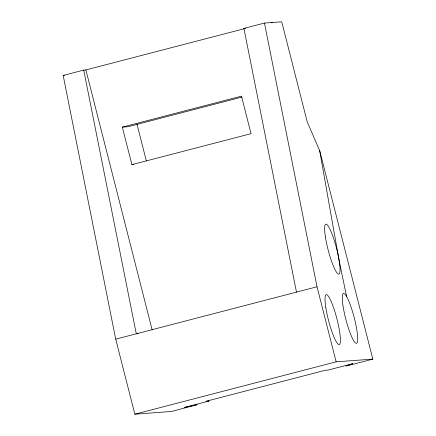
<?xml version="1.0" encoding="UTF-8"?>
<svg xmlns="http://www.w3.org/2000/svg" width="436" height="436" viewBox="0 0 436 436"><rect width="100%" height="100%" fill="white"/><g stroke="black" fill="none" stroke-linecap="round" stroke-linejoin="round"><path stroke-width="0.65" d="M296.48 292.131L243.92 28.416L264.461 23.07L281.727 21.8L307.217 121.857L319.692 150.671L372.824 359.111L348.637 365.406L345.955 365.984L352.795 363.657L328.145 370.066L325.267 370.278L206.124 401.262L208.997 401.049L184.352 407.464L197.137 404.69L171.512 411.47L134.844 414.2L115.714 339.159L63.176 75.444L83.717 70.098L85.876 69.94L245.419 28.427M271.023 22.835L272.337 22.492M122.342 127.132L241.484 96.138L251.043 133.661L131.906 164.655L122.342 127.132L128.059 126.707L241.958 97.081M115.714 339.159L317.021 286.784L264.461 23.07M134.844 414.2L336.145 361.826L372.824 359.111M243.92 28.416L244.999 28.335M63.176 75.444L64.484 75.346M131.906 164.655L133.857 164.508M136.937 333.758L138.245 333.66M346.62 296.496L344.941 294.077L343.606 293.303L342.707 294.24A25.822 4.262 75.4 0 0 349.432 331.104A25.822 4.262 75.4 0 0 357.542 335.78A25.822 4.262 75.4 0 0 346.62 296.496L339.257 261.349L319.692 150.671M317.021 286.784L336.145 361.826M136.948 124.037L146.343 160.9M85.876 69.94L152.159 329.943M83.717 70.098L136.283 333.802M325.403 236.89A25.822 4.262 75.4 0 0 338.707 274.13A25.822 4.262 75.4 0 0 332.881 236.334A25.822 4.262 75.4 0 0 325.403 236.89M325.79 307.369A25.822 4.262 75.4 0 0 339.088 344.614A25.822 4.262 75.4 0 0 333.268 306.813A25.822 4.262 75.4 0 0 325.79 307.369"/></g></svg>
